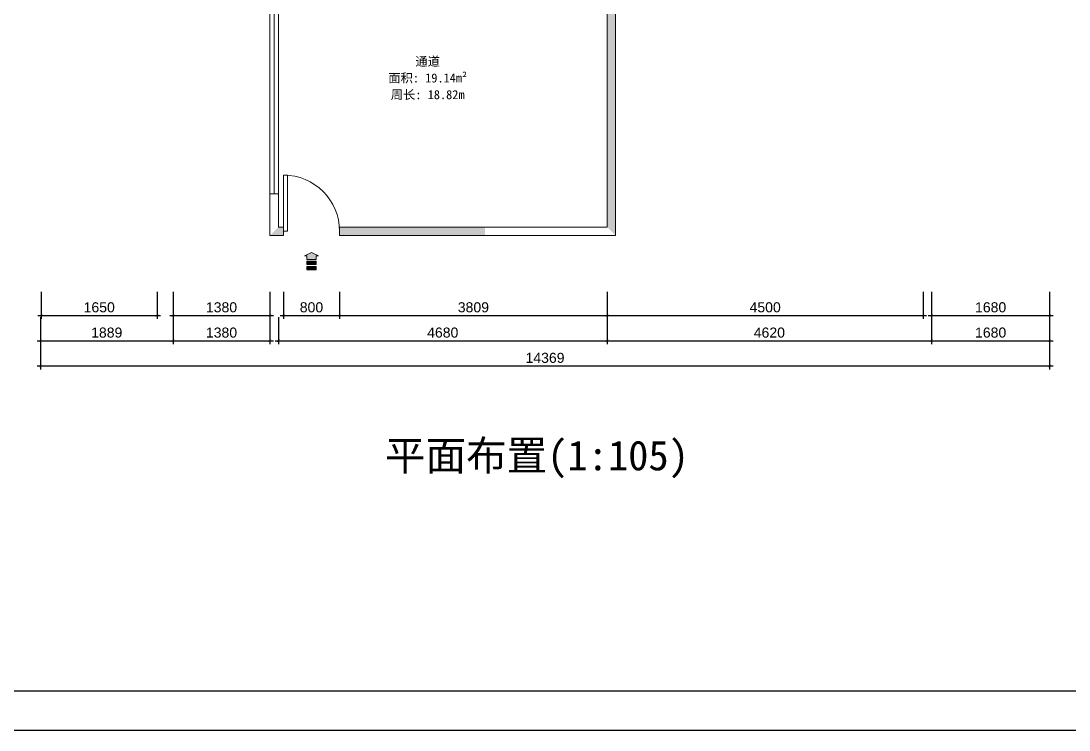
# Model space of a CAD drawing. Header units: inches. Extents: x 0 to 44100, y -44152 to -7191.
# Drawn here: x 11882 to 26803, y -44152 to -34054 of the extents above; entities that cross this region are included whole.
import ezdxf

# ---------------------------------------------------------------- set-up
doc = ezdxf.new("R2010")
doc.units = ezdxf.units.IN
doc.header["$MEASUREMENT"] = 0
doc.linetypes.add('ACAD_ISO07W100', pattern=[3, 0, -3])
doc.layers.get('0').update_dxf_attribs({"lineweight": 13})
for name, color, linetype, lineweight in [('BS-承重墙柱', 255, 'Continuous', 13), ('BS-非承重墙', 255, 'Continuous', 13), ('DS-门窗', 255, 'Continuous', 13), ('SH-尺寸标注', 32, 'Continuous', 13), ('SH-文字标注', 2, 'Continuous', 13), ('SH-符号标注', 1, 'Continuous', 13)]:
    doc.layers.add(name, color=color, linetype=linetype, lineweight=lineweight)
doc.layers.add('图框', color=4, linetype='Continuous')
doc.styles.add('7016df0c-7dca-4927-8e33-9bd793c60efa', font='', dxfattribs={"height": 142.857143})
doc.styles.add('defaultTagTextStyle_593_ZH', font='', dxfattribs={"height": 529.464286})
doc.styles.add('defaultTagTextStyle_ZH', font='', dxfattribs={"height": 160.714286})
doc.styles.get('7016df0c-7dca-4927-8e33-9bd793c60efa').set_extended_font_data('Arial')
doc.styles.get('defaultTagTextStyle_593_ZH').set_extended_font_data('SimSun')
doc.styles.get('defaultTagTextStyle_ZH').set_extended_font_data('SimSun')
doc.dimstyles.new('7016df0c-7dca-4927-8e33-9bd793c60efa', dxfattribs={"dimtxt": 142.857143, "dimasz": 35.714286, "dimexe": 47.619048, "dimexo": 0, "dimgap": 0, "dimtad": 1, "dimdec": 0, "dimrnd": 1, "dimzin": 1, "dimdsep": 46, "dimtxsty": '7016df0c-7dca-4927-8e33-9bd793c60efa', "dimblk": 'ARCHTICK', "dimcen": 0.09, "dimdle": 47.619048, "dimadec": 0, "dimazin": 0, "dimtfac": 1, "dimtdec": 4, "dimtix": 1, "dimtmove": 2, "dimatfit": 3, "dimfxl": 1, "dimtolj": 1, "dimtzin": 0, "dimarcsym": 0})

# ---------------------------------------------------------------- blocks, each defined once
blk = doc.blocks.new('1017054')
at = {"layer": '图框', "linetype": 'Continuous'}
for p, q in [((150.6, -16670), (11729.4, -16670)), ((0.6, -16820), (11879.4, -16820))]:
    blk.add_line(p, q, dxfattribs=at)
blk = doc.blocks.new('Symbol(wall)247_c8993f84b2824fb9aadaeef417617103')
at = {"layer": 'BS-承重墙柱'}
for points in [[(-10353.125, -9615), (-10424.375, -9615), (-10484.375, -9675), (-10544.375, -9735), (-10353.125, -9735)], [(-9553.125, -9735), (-7484.375, -9735), (-7484.375, -9675), (-7484.375, -9615), (-9553.125, -9615)]]:
    blk.add_hatch(color=255, dxfattribs=at).paths.add_polyline_path(points, flags=0)
at = {"layer": 'BS-承重墙柱', "color": 255, "linetype": 'Continuous'}
for p, q in [((-10353.125, -9615), (-10424.375, -9615)), ((-10353.125, -9615), (-10353.125, -9735)), ((-10353.125, -9615), (-10353.125, -9735)), ((-7484.375, -9615), (-9553.125, -9615)), ((-9553.125, -9735), (-9553.125, -9615)), ((-9553.125, -9735), (-9553.125, -9615)), ((-10544.375, -9735), (-10353.125, -9735)), ((-9553.125, -9735), (-7484.375, -9735))]:
    blk.add_line(p, q, dxfattribs=at)
blk = doc.blocks.new('Symbol(wall)249_c8b63621787b4d73b5e100397ff1262c')
at = {"color": 7, "linetype": 'ACAD_ISO07W100', "ltscale": 10}
blk.add_wipeout([(-7484, -9675), (-7484, -9735), (-5624, -9735), (-5684, -9675), (-5744, -9615), (-7484, -9615), (-7484, -9615)], dxfattribs=at).dxf.layer = 'BS-非承重墙'
at = {"layer": 'BS-非承重墙', "color": 255, "linetype": 'Continuous'}
for p, q in [((-5744, -9615), (-7484, -9615)), ((-7484, -9735), (-5624, -9735))]:
    blk.add_line(p, q, dxfattribs=at)
blk = doc.blocks.new('Symbol(wall)251_3239b357bcb04621bbed0b93e14a0cc9')
at = {"color": 7, "linetype": 'ACAD_ISO07W100', "ltscale": 10}
blk.add_wipeout([(-5684, -9675), (-5624, -9735), (-5624, -6435), (-5684, -6375), (-5744, -6435), (-5744, -9615), (-5744, -9615)], dxfattribs=at).dxf.layer = 'BS-承重墙柱'
at = {"layer": 'BS-承重墙柱'}
blk.add_hatch(color=255, dxfattribs=at).paths.add_polyline_path([(-5684, -9675), (-5624, -9735), (-5624, -6435), (-5684, -6375), (-5744, -6435), (-5744, -9615)], flags=0)
at = {"layer": 'BS-承重墙柱', "color": 255, "linetype": 'Continuous'}
for p, q in [((-5744, -6435), (-5744, -9615)), ((-5624, -9735), (-5624, -6435))]:
    blk.add_line(p, q, dxfattribs=at)
blk = doc.blocks.new('Symbol(wall)273_f8f5b388e6964faf823784fe520b6d0b')
at = {"color": 7, "linetype": 'ACAD_ISO07W100', "ltscale": 10}
for points in [[(-10424, -5135), (-10424, -4885), (-10484, -4825), (-10544, -4885), (-10544, -5135), (-10544, -5135)], [(-10544, -9141), (-10544, -9735), (-10484, -9675), (-10424, -9615), (-10424, -9141), (-10424, -9141)]]:
    blk.add_wipeout(points, dxfattribs=at).dxf.layer = 'BS-非承重墙'
at = {"layer": 'BS-非承重墙', "color": 255, "linetype": 'Continuous'}
for p, q in [((-10544, -4885), (-10544, -9735)), ((-10424, -9615), (-10424, -4885)), ((-10424, -5135), (-10544, -5135)), ((-10544, -9141), (-10424, -9141))]:
    blk.add_line(p, q, dxfattribs=at)
blk = doc.blocks.new('Symbol(door)1242_5db4cbb6f5d64aea877617d47f545477')
at = {"layer": 'DS-门窗', "color": 60, "linetype": 'Continuous'}
blk.add_line((-10293.125, -8875), (-10353.125, -8875), dxfattribs=at)
at = {"color": 7, "linetype": 'ACAD_ISO07W100', "ltscale": 10}
blk.add_wipeout([(-9553.135, -9615.01), (-10353.115, -9615.01), (-10353.115, -9734.99), (-9553.135, -9734.99), (-9553.135, -9734.99)], dxfattribs=at).dxf.layer = 'DS-门窗'
at = {"layer": 'DS-门窗', "color": 60, "linetype": 'Continuous'}
for p, q in [((-10353.125, -8875), (-10353.125, -9675)), ((-10293.125, -9675), (-10293.125, -8875)), ((-10353.125, -9615), (-10353.125, -9735)), ((-10353.125, -9675), (-10293.125, -9675)), ((-9553.125, -9615), (-9553.125, -9735))]:
    blk.add_line(p, q, dxfattribs=at)
blk.add_arc((-10353.125, -9675), 800, 0, 90, dxfattribs=at)
blk = doc.blocks.new('Symbol(window)3239_2c62f73f4abc432a90742e484736feb8')
at = {"color": 7, "linetype": 'ACAD_ISO07W100', "ltscale": 10}
blk.add_wipeout([(-10544.365, -9140.76), (-10544.365, -5134.678), (-10424.385, -5134.678), (-10424.385, -9140.76), (-10424.385, -9140.76)], dxfattribs=at).dxf.layer = 'DS-门窗'
at = {"layer": 'DS-门窗', "color": 60, "linetype": 'Continuous'}
for p, q in [((-10544.375, -9140.77), (-10544.375, -5134.668)), ((-10544.375, -5134.668), (-10424.375, -5134.668)), ((-10484.375, -5134.668), (-10484.375, -9140.77)), ((-10424.375, -5134.668), (-10424.375, -9140.77)), ((-10424.375, -9140.77), (-10544.375, -9140.77))]:
    blk.add_line(p, q, dxfattribs=at)
blk = doc.blocks.new('Symbol(Marker)906317_f0f21d5aa77d4bf08b0eac09a6129d59')
at = {"layer": 'SH-符号标注'}
for points in [[(-9953.125, -9975), (-9853.125, -10025), (-9888.125, -10025), (-9888.125, -10075), (-10018.125, -10075), (-10018.125, -10025), (-10053.125, -10025)], [(-9888.125, -10100), (-9888.125, -10150), (-10018.125, -10150), (-10018.125, -10100)], [(-9888.125, -10175), (-9888.125, -10225), (-10018.125, -10225), (-10018.125, -10175)]]:
    blk.add_hatch(color=1, dxfattribs=at).paths.add_polyline_path(points, flags=0)
at = {"layer": 'SH-符号标注', "color": 1, "linetype": 'Continuous'}
for p, q in [((-10053.125, -10025), (-9953.125, -9975)), ((-9953.125, -9975), (-9853.125, -10025)), ((-10018.125, -10025), (-10053.125, -10025)), ((-10018.125, -10075), (-10018.125, -10025)), ((-9888.125, -10075), (-10018.125, -10075)), ((-10018.125, -10150), (-10018.125, -10100)), ((-10018.125, -10100), (-9888.125, -10100)), ((-9853.125, -10025), (-9888.125, -10025)), ((-9888.125, -10025), (-9888.125, -10075)), ((-9888.125, -10100), (-9888.125, -10150)), ((-9888.125, -10150), (-10018.125, -10150)), ((-10018.125, -10225), (-10018.125, -10175)), ((-10018.125, -10175), (-9888.125, -10175)), ((-9888.125, -10225), (-10018.125, -10225)), ((-9888.125, -10175), (-9888.125, -10225))]:
    blk.add_line(p, q, dxfattribs=at)
blk = doc.blocks.new('_ArchTick')
at = {"color": 0, "linetype": 'ByBlock', "const_width": 0.15}
blk.add_lwpolyline([(-0.5, -0.5), (0.5, 0.5)], dxfattribs=at)
blk = doc.blocks.new('*D170')
at = {"layer": 'Defpoints', "color": 0, "transparency": 16777216}
for p in [(12171, -37912), (13821, -37912), (13821, -38248)]:
    blk.add_point(p, dxfattribs=at)
at = {"layer": 'SH-尺寸标注', "color": 0, "linetype": 'Continuous', "lineweight": -2, "transparency": 16777216}
for p, q in [((12171, -37912), (12171, -38296)), ((13821, -37912), (13821, -38296)), ((12124, -38248), (13869, -38248))]:
    blk.add_line(p, q, dxfattribs=at)
at = {"layer": 'SH-尺寸标注', "color": 0, "lineweight": -2, "transparency": 16777216, "xscale": 35.71428581050464, "yscale": 35.71428581050464, "zscale": 35.71428581050464, "rotation": 180}
blk.add_blockref('_ArchTick', (12171, -38248), dxfattribs=at)
at = {"layer": 'SH-尺寸标注', "color": 0, "lineweight": -2, "transparency": 16777216, "xscale": 35.71428581050464, "yscale": 35.71428581050464, "zscale": 35.71428581050464}
blk.add_blockref('_ArchTick', (13821, -38248), dxfattribs=at)
at = {"layer": 'SH-尺寸标注', "color": 2, "transparency": 16777216, "insert": (12996, -38133), "char_height": 142.9, "attachment_point": 5, "style": '7016df0c-7dca-4927-8e33-9bd793c60efa'}
blk.add_mtext('\\A1;1650', dxfattribs=at)
blk = doc.blocks.new('*D169')
at = {"layer": 'Defpoints', "color": 0, "transparency": 16777216}
for p in [(14047, -37912), (15427, -37912), (15427, -38248)]:
    blk.add_point(p, dxfattribs=at)
at = {"layer": 'SH-尺寸标注', "color": 0, "linetype": 'Continuous', "lineweight": -2, "transparency": 16777216}
for p, q in [((14047, -37912), (14047, -38296)), ((15427, -37912), (15427, -38296)), ((13999, -38248), (15475, -38248))]:
    blk.add_line(p, q, dxfattribs=at)
at = {"layer": 'SH-尺寸标注', "color": 0, "lineweight": -2, "transparency": 16777216, "xscale": 35.71428581050464, "yscale": 35.71428581050464, "zscale": 35.71428581050464, "rotation": 180}
blk.add_blockref('_ArchTick', (14047, -38248), dxfattribs=at)
at = {"layer": 'SH-尺寸标注', "color": 0, "lineweight": -2, "transparency": 16777216, "xscale": 35.71428581050464, "yscale": 35.71428581050464, "zscale": 35.71428581050464}
blk.add_blockref('_ArchTick', (15427, -38248), dxfattribs=at)
at = {"layer": 'SH-尺寸标注', "color": 2, "transparency": 16777216, "insert": (14737, -38133), "char_height": 142.9, "attachment_point": 5, "style": '7016df0c-7dca-4927-8e33-9bd793c60efa'}
blk.add_mtext('\\A1;1380', dxfattribs=at)
blk = doc.blocks.new('*D168')
at = {"layer": 'Defpoints', "color": 0, "transparency": 16777216}
for p in [(15618, -37912), (16418, -37912), (16418, -38248)]:
    blk.add_point(p, dxfattribs=at)
at = {"layer": 'SH-尺寸标注', "color": 0, "linetype": 'Continuous', "lineweight": -2, "transparency": 16777216}
for p, q in [((15618, -37912), (15618, -38296)), ((16418, -37912), (16418, -38296)), ((15571, -38248), (16466, -38248))]:
    blk.add_line(p, q, dxfattribs=at)
at = {"layer": 'SH-尺寸标注', "color": 0, "lineweight": -2, "transparency": 16777216, "xscale": 35.71428581050464, "yscale": 35.71428581050464, "zscale": 35.71428581050464, "rotation": 180}
blk.add_blockref('_ArchTick', (15618, -38248), dxfattribs=at)
at = {"layer": 'SH-尺寸标注', "color": 0, "lineweight": -2, "transparency": 16777216, "xscale": 35.71428581050464, "yscale": 35.71428581050464, "zscale": 35.71428581050464}
blk.add_blockref('_ArchTick', (16418, -38248), dxfattribs=at)
at = {"layer": 'SH-尺寸标注', "color": 2, "transparency": 16777216, "insert": (16018, -38133), "char_height": 142.9, "attachment_point": 5, "style": '7016df0c-7dca-4927-8e33-9bd793c60efa'}
blk.add_mtext('\\A1;800', dxfattribs=at)
blk = doc.blocks.new('*D167')
at = {"layer": 'Defpoints', "color": 0, "transparency": 16777216}
for p in [(16418, -37912), (20227, -37912), (20227, -38248)]:
    blk.add_point(p, dxfattribs=at)
at = {"layer": 'SH-尺寸标注', "color": 0, "linetype": 'Continuous', "lineweight": -2, "transparency": 16777216}
for p, q in [((16418, -37912), (16418, -38296)), ((20227, -37912), (20227, -38296)), ((16371, -38248), (20275, -38248))]:
    blk.add_line(p, q, dxfattribs=at)
at = {"layer": 'SH-尺寸标注', "color": 0, "lineweight": -2, "transparency": 16777216, "xscale": 35.71428581050464, "yscale": 35.71428581050464, "zscale": 35.71428581050464, "rotation": 180}
blk.add_blockref('_ArchTick', (16418, -38248), dxfattribs=at)
at = {"layer": 'SH-尺寸标注', "color": 0, "lineweight": -2, "transparency": 16777216, "xscale": 35.71428581050464, "yscale": 35.71428581050464, "zscale": 35.71428581050464}
blk.add_blockref('_ArchTick', (20227, -38248), dxfattribs=at)
at = {"layer": 'SH-尺寸标注', "color": 2, "transparency": 16777216, "insert": (18323, -38133), "char_height": 142.9, "attachment_point": 5, "style": '7016df0c-7dca-4927-8e33-9bd793c60efa'}
blk.add_mtext('\\A1;3809', dxfattribs=at)
blk = doc.blocks.new('*D166')
at = {"layer": 'Defpoints', "color": 0, "transparency": 16777216}
for p in [(20227, -37912), (24727, -37912), (24727, -38248)]:
    blk.add_point(p, dxfattribs=at)
at = {"layer": 'SH-尺寸标注', "color": 0, "linetype": 'Continuous', "lineweight": -2, "transparency": 16777216}
for p, q in [((20227, -37912), (20227, -38296)), ((24727, -37912), (24727, -38296)), ((20179, -38248), (24775, -38248))]:
    blk.add_line(p, q, dxfattribs=at)
at = {"layer": 'SH-尺寸标注', "color": 0, "lineweight": -2, "transparency": 16777216, "xscale": 35.71428581050464, "yscale": 35.71428581050464, "zscale": 35.71428581050464, "rotation": 180}
blk.add_blockref('_ArchTick', (20227, -38248), dxfattribs=at)
at = {"layer": 'SH-尺寸标注', "color": 0, "lineweight": -2, "transparency": 16777216, "xscale": 35.71428581050464, "yscale": 35.71428581050464, "zscale": 35.71428581050464}
blk.add_blockref('_ArchTick', (24727, -38248), dxfattribs=at)
at = {"layer": 'SH-尺寸标注', "color": 2, "transparency": 16777216, "insert": (22477, -38133), "char_height": 142.9, "attachment_point": 5, "style": '7016df0c-7dca-4927-8e33-9bd793c60efa'}
blk.add_mtext('\\A1;4500', dxfattribs=at)
blk = doc.blocks.new('*D165')
at = {"layer": 'Defpoints', "color": 0, "transparency": 16777216}
for p in [(24847, -37912), (26527, -37912), (26527, -38248)]:
    blk.add_point(p, dxfattribs=at)
at = {"layer": 'SH-尺寸标注', "color": 0, "linetype": 'Continuous', "lineweight": -2, "transparency": 16777216}
for p, q in [((24847, -37912), (24847, -38296)), ((26527, -37912), (26527, -38296)), ((24799, -38248), (26575, -38248))]:
    blk.add_line(p, q, dxfattribs=at)
at = {"layer": 'SH-尺寸标注', "color": 0, "lineweight": -2, "transparency": 16777216, "xscale": 35.71428581050464, "yscale": 35.71428581050464, "zscale": 35.71428581050464, "rotation": 180}
blk.add_blockref('_ArchTick', (24847, -38248), dxfattribs=at)
at = {"layer": 'SH-尺寸标注', "color": 0, "lineweight": -2, "transparency": 16777216, "xscale": 35.71428581050464, "yscale": 35.71428581050464, "zscale": 35.71428581050464}
blk.add_blockref('_ArchTick', (26527, -38248), dxfattribs=at)
at = {"layer": 'SH-尺寸标注', "color": 2, "transparency": 16777216, "insert": (25687, -38133), "char_height": 142.9, "attachment_point": 5, "style": '7016df0c-7dca-4927-8e33-9bd793c60efa'}
blk.add_mtext('\\A1;1680', dxfattribs=at)
blk = doc.blocks.new('*D132')
at = {"layer": 'Defpoints', "color": 0, "transparency": 16777216}
for p in [(12158, -38633), (26527, -38633), (26527, -38968)]:
    blk.add_point(p, dxfattribs=at)
at = {"layer": 'SH-尺寸标注', "color": 0, "linetype": 'Continuous', "lineweight": -2, "transparency": 16777216}
for p, q in [((12158, -38633), (12158, -39016)), ((26527, -38633), (26527, -39016)), ((12111, -38968), (26575, -38968))]:
    blk.add_line(p, q, dxfattribs=at)
at = {"layer": 'SH-尺寸标注', "color": 0, "lineweight": -2, "transparency": 16777216, "xscale": 35.71428581050464, "yscale": 35.71428581050464, "zscale": 35.71428581050464, "rotation": 180}
blk.add_blockref('_ArchTick', (12158, -38968), dxfattribs=at)
at = {"layer": 'SH-尺寸标注', "color": 0, "lineweight": -2, "transparency": 16777216, "xscale": 35.71428581050464, "yscale": 35.71428581050464, "zscale": 35.71428581050464}
blk.add_blockref('_ArchTick', (26527, -38968), dxfattribs=at)
at = {"layer": 'SH-尺寸标注', "color": 2, "transparency": 16777216, "insert": (19343, -38853), "char_height": 142.9, "attachment_point": 5, "style": '7016df0c-7dca-4927-8e33-9bd793c60efa'}
blk.add_mtext('\\A1;14369', dxfattribs=at)
blk = doc.blocks.new('*D128')
at = {"layer": 'Defpoints', "color": 0, "transparency": 16777216}
for p in [(12158, -38273), (14047, -38273), (14047, -38608)]:
    blk.add_point(p, dxfattribs=at)
at = {"layer": 'SH-尺寸标注', "color": 0, "linetype": 'Continuous', "lineweight": -2, "transparency": 16777216}
for p, q in [((12158, -38273), (12158, -38656)), ((14047, -38273), (14047, -38656)), ((12111, -38608), (14095, -38608))]:
    blk.add_line(p, q, dxfattribs=at)
at = {"layer": 'SH-尺寸标注', "color": 0, "lineweight": -2, "transparency": 16777216, "xscale": 35.71428581050464, "yscale": 35.71428581050464, "zscale": 35.71428581050464, "rotation": 180}
blk.add_blockref('_ArchTick', (12158, -38608), dxfattribs=at)
at = {"layer": 'SH-尺寸标注', "color": 0, "lineweight": -2, "transparency": 16777216, "xscale": 35.71428581050464, "yscale": 35.71428581050464, "zscale": 35.71428581050464}
blk.add_blockref('_ArchTick', (14047, -38608), dxfattribs=at)
at = {"layer": 'SH-尺寸标注', "color": 2, "transparency": 16777216, "insert": (13103, -38493), "char_height": 142.9, "attachment_point": 5, "style": '7016df0c-7dca-4927-8e33-9bd793c60efa'}
blk.add_mtext('\\A1;1889', dxfattribs=at)
blk = doc.blocks.new('*D127')
at = {"layer": 'Defpoints', "color": 0, "transparency": 16777216}
for p in [(14047, -38273), (15427, -38273), (15427, -38608)]:
    blk.add_point(p, dxfattribs=at)
at = {"layer": 'SH-尺寸标注', "color": 0, "linetype": 'Continuous', "lineweight": -2, "transparency": 16777216}
for p, q in [((14047, -38273), (14047, -38656)), ((15427, -38273), (15427, -38656)), ((13999, -38608), (15475, -38608))]:
    blk.add_line(p, q, dxfattribs=at)
at = {"layer": 'SH-尺寸标注', "color": 0, "lineweight": -2, "transparency": 16777216, "xscale": 35.71428581050464, "yscale": 35.71428581050464, "zscale": 35.71428581050464, "rotation": 180}
blk.add_blockref('_ArchTick', (14047, -38608), dxfattribs=at)
at = {"layer": 'SH-尺寸标注', "color": 0, "lineweight": -2, "transparency": 16777216, "xscale": 35.71428581050464, "yscale": 35.71428581050464, "zscale": 35.71428581050464}
blk.add_blockref('_ArchTick', (15427, -38608), dxfattribs=at)
at = {"layer": 'SH-尺寸标注', "color": 2, "transparency": 16777216, "insert": (14737, -38493), "char_height": 142.9, "attachment_point": 5, "style": '7016df0c-7dca-4927-8e33-9bd793c60efa'}
blk.add_mtext('\\A1;1380', dxfattribs=at)
blk = doc.blocks.new('*D126')
at = {"layer": 'Defpoints', "color": 0, "transparency": 16777216}
for p in [(15547, -38273), (20227, -38273), (20227, -38608)]:
    blk.add_point(p, dxfattribs=at)
at = {"layer": 'SH-尺寸标注', "color": 0, "linetype": 'Continuous', "lineweight": -2, "transparency": 16777216}
for p, q in [((15547, -38273), (15547, -38656)), ((20227, -38273), (20227, -38656)), ((15499, -38608), (20275, -38608))]:
    blk.add_line(p, q, dxfattribs=at)
at = {"layer": 'SH-尺寸标注', "color": 0, "lineweight": -2, "transparency": 16777216, "xscale": 35.71428581050464, "yscale": 35.71428581050464, "zscale": 35.71428581050464, "rotation": 180}
blk.add_blockref('_ArchTick', (15547, -38608), dxfattribs=at)
at = {"layer": 'SH-尺寸标注', "color": 0, "lineweight": -2, "transparency": 16777216, "xscale": 35.71428581050464, "yscale": 35.71428581050464, "zscale": 35.71428581050464}
blk.add_blockref('_ArchTick', (20227, -38608), dxfattribs=at)
at = {"layer": 'SH-尺寸标注', "color": 2, "transparency": 16777216, "insert": (17887, -38493), "char_height": 142.9, "attachment_point": 5, "style": '7016df0c-7dca-4927-8e33-9bd793c60efa'}
blk.add_mtext('\\A1;4680', dxfattribs=at)
blk = doc.blocks.new('*D125')
at = {"layer": 'Defpoints', "color": 0, "transparency": 16777216}
for p in [(20227, -38273), (24847, -38273), (24847, -38608)]:
    blk.add_point(p, dxfattribs=at)
at = {"layer": 'SH-尺寸标注', "color": 0, "linetype": 'Continuous', "lineweight": -2, "transparency": 16777216}
for p, q in [((20227, -38273), (20227, -38656)), ((24847, -38273), (24847, -38656)), ((20179, -38608), (24895, -38608))]:
    blk.add_line(p, q, dxfattribs=at)
at = {"layer": 'SH-尺寸标注', "color": 0, "lineweight": -2, "transparency": 16777216, "xscale": 35.71428581050464, "yscale": 35.71428581050464, "zscale": 35.71428581050464, "rotation": 180}
blk.add_blockref('_ArchTick', (20227, -38608), dxfattribs=at)
at = {"layer": 'SH-尺寸标注', "color": 0, "lineweight": -2, "transparency": 16777216, "xscale": 35.71428581050464, "yscale": 35.71428581050464, "zscale": 35.71428581050464}
blk.add_blockref('_ArchTick', (24847, -38608), dxfattribs=at)
at = {"layer": 'SH-尺寸标注', "color": 2, "transparency": 16777216, "insert": (22537, -38493), "char_height": 142.9, "attachment_point": 5, "style": '7016df0c-7dca-4927-8e33-9bd793c60efa'}
blk.add_mtext('\\A1;4620', dxfattribs=at)
blk = doc.blocks.new('*D124')
at = {"layer": 'Defpoints', "color": 0, "transparency": 16777216}
for p in [(24847, -38273), (26527, -38273), (26527, -38608)]:
    blk.add_point(p, dxfattribs=at)
at = {"layer": 'SH-尺寸标注', "color": 0, "linetype": 'Continuous', "lineweight": -2, "transparency": 16777216}
for p, q in [((24847, -38273), (24847, -38656)), ((26527, -38273), (26527, -38656)), ((24799, -38608), (26575, -38608))]:
    blk.add_line(p, q, dxfattribs=at)
at = {"layer": 'SH-尺寸标注', "color": 0, "lineweight": -2, "transparency": 16777216, "xscale": 35.71428581050464, "yscale": 35.71428581050464, "zscale": 35.71428581050464, "rotation": 180}
blk.add_blockref('_ArchTick', (24847, -38608), dxfattribs=at)
at = {"layer": 'SH-尺寸标注', "color": 0, "lineweight": -2, "transparency": 16777216, "xscale": 35.71428581050464, "yscale": 35.71428581050464, "zscale": 35.71428581050464}
blk.add_blockref('_ArchTick', (26527, -38608), dxfattribs=at)
at = {"layer": 'SH-尺寸标注', "color": 2, "transparency": 16777216, "insert": (25687, -38493), "char_height": 142.9, "attachment_point": 5, "style": '7016df0c-7dca-4927-8e33-9bd793c60efa'}
blk.add_mtext('\\A1;1680', dxfattribs=at)

msp = doc.modelspace()

# ---------------------------------------------------------------- block references
at = {"layer": 'BS-承重墙柱', "color": 7}
msp.add_blockref('Symbol(wall)247_c8993f84b2824fb9aadaeef417617103', (25971.3, -27374.6), dxfattribs=at)
at = {"layer": 'SH-符号标注', "color": 7}
msp.add_blockref('Symbol(Marker)906317_f0f21d5aa77d4bf08b0eac09a6129d59', (25971.3, -27374.6), dxfattribs=at)
at = {"layer": '图框', "color": 7, "xscale": 3.712500095367431, "yscale": 3.712500095367431}
msp.add_blockref('1017054', (-2.3, 18291.8), dxfattribs=at)

# ---------------------------------------------------------------- texts
at = {"layer": 'SH-文字标注', "color": 2, "attachment_point": 5, "line_spacing_factor": 0.8}
for s, insert, char_height, style in [('通道', (17671.9, -34635.5), 128.57, 'defaultTagTextStyle_ZH'), ('面积: 19.14m²', (17671.9, -34873.5), 128.571, 'defaultTagTextStyle_ZH'), ('周长: 18.82m', (17671.9, -35111.5), 128.57, 'defaultTagTextStyle_ZH'), ('平面布置(1:105)', (19227.3, -40298.5), 423.571, 'defaultTagTextStyle_593_ZH')]:
    msp.add_mtext(s, dxfattribs=dict(at, insert=insert, char_height=char_height, style=style))

# ---------------------------------------------------------------- dimensions: what is measured, and where the dimension line sits
at = {"layer": 'SH-尺寸标注', "color": 32, "linetype": 'Continuous'}
for base, p1, p2, picture, middle in [((13821.2, -38248), (12171.4, -37912.3), (13821.2, -37912.3), '*D170', (12996.3, -38132.8)), ((15426.9, -38248), (14046.9, -37912.3), (15426.9, -37912.3), '*D169', (14736.9, -38132.8)), ((16418.1, -38248), (15618.1, -37912.3), (16418.1, -37912.3), '*D168', (16018.1, -38132.8)), ((20226.9, -38248), (16418.1, -37912.3), (20226.9, -37912.3), '*D167', (18322.5, -38132.8)), ((24726.9, -38248), (20226.9, -37912.3), (24726.9, -37912.3), '*D166', (22476.9, -38132.8)), ((26526.9, -38248), (24846.9, -37912.3), (26526.9, -37912.3), '*D165', (25686.9, -38132.8)), ((14046.9, -38608.3), (12158.2, -38272.5), (14046.9, -38272.5), '*D128', (13102.5, -38493)), ((15426.9, -38608.3), (14046.9, -38272.5), (15426.9, -38272.5), '*D127', (14736.9, -38493)), ((20226.9, -38608.3), (15546.9, -38272.5), (20226.9, -38272.5), '*D126', (17886.9, -38493)), ((24846.9, -38608.3), (20226.9, -38272.5), (24846.9, -38272.5), '*D125', (22536.9, -38493)), ((26526.9, -38608.3), (24846.9, -38272.5), (26526.9, -38272.5), '*D124', (25686.9, -38493)), ((26526.9, -38968.5), (12158.2, -38632.8), (26526.9, -38632.8), '*D132', (19342.5, -38853.2))]:
    dim = msp.add_linear_dim(base=base, p1=p1, p2=p2, angle=0, dimstyle='7016df0c-7dca-4927-8e33-9bd793c60efa', override={"dimscale": 1, "dimclrt": 2}, dxfattribs=at)
    dim.commit()
    dim.dimension.update_dxf_attribs({"geometry": picture, "text_midpoint": middle, "dimtype": 161})

# ---------------------------------------------------------------- next in the draw order: block references
at = {"layer": 'BS-非承重墙', "color": 7}
for name in ['Symbol(wall)273_f8f5b388e6964faf823784fe520b6d0b', 'Symbol(wall)249_c8b63621787b4d73b5e100397ff1262c']:
    msp.add_blockref(name, (25971.3, -27374.6), dxfattribs=at)

# ---------------------------------------------------------------- next in the draw order: block references
at = {"layer": 'BS-承重墙柱', "color": 7}
msp.add_blockref('Symbol(wall)251_3239b357bcb04621bbed0b93e14a0cc9', (25971.3, -27374.6), dxfattribs=at)
at = {"layer": 'DS-门窗', "color": 7}
msp.add_blockref('Symbol(door)1242_5db4cbb6f5d64aea877617d47f545477', (25971.3, -27374.6), dxfattribs=at)

# ---------------------------------------------------------------- next in the draw order: block references
msp.add_blockref('Symbol(window)3239_2c62f73f4abc432a90742e484736feb8', (25971.3, -27374.6), dxfattribs=at)

doc.saveas('drawing.dxf')
